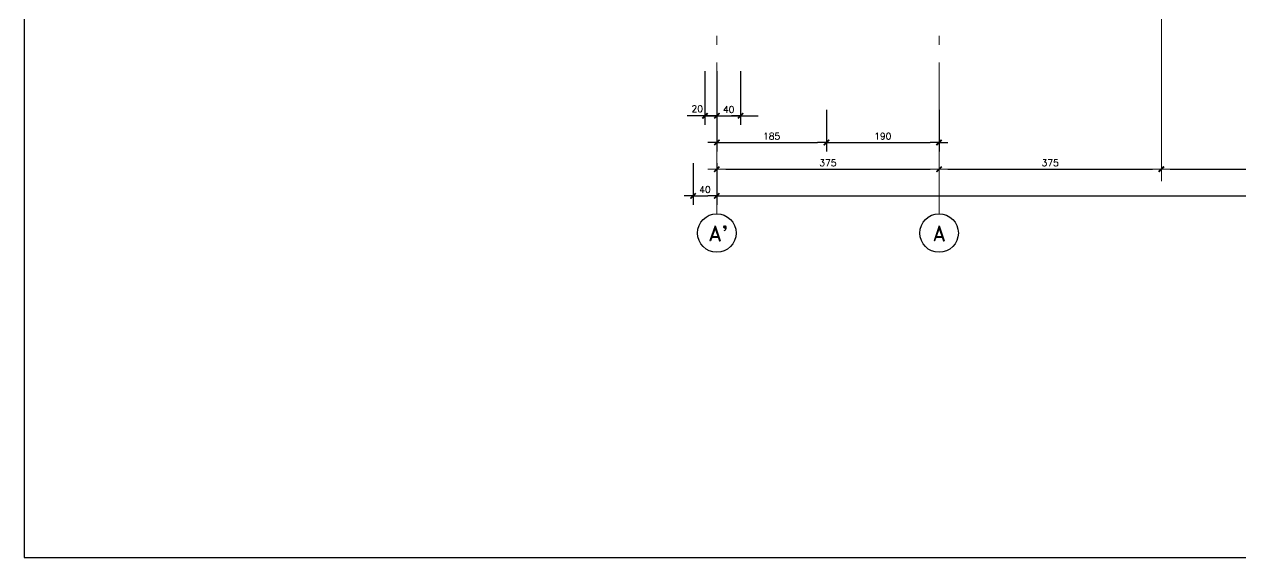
# Model space of a CAD drawing. Extents: x -58 to 5689, y 67 to 4123.
# Drawn here: x -58 to 1994, y 68 to 967 of the extents above; entities that cross this region are included whole.
import ezdxf

# ---------------------------------------------------------------- set-up
doc = ezdxf.new("R2010")
doc.units = 0
doc.header["$LTSCALE"] = 30
doc.header["$MEASUREMENT"] = 0
doc.linetypes.add('EJES', pattern=[12.5, 10, -1, 0.5, -1])
doc.layers.get('0').update_dxf_attribs({"linetype": 'CONTINUOUS'})
doc.layers.add('RLA-FORMATO', color=7, linetype='CONTINUOUS')
doc.layers.add('RLE-COTAS1', color=2, linetype='CONTINUOUS')
for name, color, linetype, lineweight in [('RLE-COTAS', 2, 'CONTINUOUS', 9), ('RLE-EJE', 3, 'CONTINUOUS', 25), ('RLE-EJES', 1, 'EJES', 15)]:
    doc.layers.add(name, color=color, linetype=linetype, lineweight=lineweight)
doc.styles.add('ROMAND', font='romand', dxfattribs={"height": 31.5})
doc.styles.add('ROMANS', font='romans.shx', dxfattribs={"height": 11.25})
doc.dimstyles.new('ING-50', dxfattribs={"dimscale": 50, "dimtxt": 0.27, "dimasz": 0.3, "dimexe": 0, "dimexo": 0, "dimgap": 0.1, "dimtad": 1, "dimdec": 1, "dimzin": 12, "dimdsep": 46, "dimtxsty": 'ROMANS', "dimblk": 'TICK1', "dimblk1": 'TICK1', "dimblk2": 'TICK1', "dimcen": 0.09, "dimclrd": 2, "dimclre": 1, "dimclrt": 3, "dimadec": 0, "dimazin": 0, "dimtfac": 1, "dimtdec": 0, "dimtix": 1, "dimtmove": 2, "dimatfit": 3, "dimldrblk": 'TICK1', "dimfxl": 0, "dimfxlon": 1, "dimtolj": 1, "dimtzin": 0, "dimarcsym": 0})

# ---------------------------------------------------------------- blocks, each defined once
blk = doc.blocks.new('TICK1')
at = {"color": 2}
for points in [[(0, 0), (-1, 0)], [(0, 0), (1, 0)]]:
    blk.add_lwpolyline(points, dxfattribs=at)
at = {"color": 2, "const_width": 0.2}
blk.add_lwpolyline([(-0.3, -0.3), (0.3, 0.3)], dxfattribs=at)
blk = doc.blocks.new('*D59')
at = {"layer": 'RLE-COTAS', "color": 2, "lineweight": -2, "transparency": 16777216}
blk.add_line((1125.2, 678.1), (4242.7, 678.1), dxfattribs=at)
at = {"layer": 'RLE-COTAS', "color": 2, "lineweight": -2, "transparency": 16777216, "xscale": 15, "yscale": 15, "zscale": 15, "rotation": 180}
blk.add_blockref('TICK1', (1110.2, 678.1), dxfattribs=at)
at = {"layer": 'RLE-COTAS', "color": 2, "lineweight": -2, "transparency": 16777216, "xscale": 15, "yscale": 15, "zscale": 15}
blk.add_blockref('TICK1', (4257.7, 678.1), dxfattribs=at)
at = {"layer": 'RLE-COTAS', "color": 3, "transparency": 16777216, "insert": (2683.9, 688.7), "char_height": 11.25, "width": 61.027, "attachment_point": 5, "style": 'ROMANS'}
blk.add_mtext('\\A1;3147.5', dxfattribs=at)
blk = doc.blocks.new('*D60')
at = {"layer": 'RLE-COTAS', "color": 2, "lineweight": -2, "transparency": 16777216}
blk.add_line((1125.2, 723.1), (1470.2, 723.1), dxfattribs=at)
at = {"layer": 'RLE-COTAS', "color": 2, "lineweight": -2, "transparency": 16777216, "xscale": 15, "yscale": 15, "zscale": 15, "rotation": 180}
blk.add_blockref('TICK1', (1110.2, 723.1), dxfattribs=at)
at = {"layer": 'RLE-COTAS', "color": 2, "lineweight": -2, "transparency": 16777216, "xscale": 15, "yscale": 15, "zscale": 15}
blk.add_blockref('TICK1', (1485.2, 723.1), dxfattribs=at)
at = {"layer": 'RLE-COTAS', "color": 3, "transparency": 16777216, "insert": (1297.7, 733.7), "char_height": 11.25, "width": 33.226, "attachment_point": 5, "style": 'ROMANS'}
blk.add_mtext('\\A1;375', dxfattribs=at)
blk = doc.blocks.new('*D61')
at = {"layer": 'RLE-COTAS', "color": 2, "lineweight": -2, "transparency": 16777216}
blk.add_line((1500.2, 723.1), (1845.2, 723.1), dxfattribs=at)
at = {"layer": 'RLE-COTAS', "color": 2, "lineweight": -2, "transparency": 16777216, "xscale": 15, "yscale": 15, "zscale": 15, "rotation": 180}
blk.add_blockref('TICK1', (1485.2, 723.1), dxfattribs=at)
at = {"layer": 'RLE-COTAS', "color": 2, "lineweight": -2, "transparency": 16777216, "xscale": 15, "yscale": 15, "zscale": 15}
blk.add_blockref('TICK1', (1860.2, 723.1), dxfattribs=at)
at = {"layer": 'RLE-COTAS', "color": 3, "transparency": 16777216, "insert": (1672.7, 733.7), "char_height": 11.25, "width": 33.226, "attachment_point": 5, "style": 'ROMANS'}
blk.add_mtext('\\A1;375', dxfattribs=at)
blk = doc.blocks.new('*D62')
at = {"layer": 'RLE-COTAS', "color": 2, "lineweight": -2, "transparency": 16777216}
blk.add_line((1875.2, 723.1), (2220.2, 723.1), dxfattribs=at)
at = {"layer": 'RLE-COTAS', "color": 2, "lineweight": -2, "transparency": 16777216, "xscale": 15, "yscale": 15, "zscale": 15, "rotation": 180}
blk.add_blockref('TICK1', (1860.2, 723.1), dxfattribs=at)
at = {"layer": 'RLE-COTAS', "color": 2, "lineweight": -2, "transparency": 16777216, "xscale": 15, "yscale": 15, "zscale": 15}
blk.add_blockref('TICK1', (2235.2, 723.1), dxfattribs=at)
at = {"layer": 'RLE-COTAS', "color": 3, "transparency": 16777216, "insert": (2047.7, 733.7), "char_height": 11.25, "width": 33.226, "attachment_point": 5, "style": 'ROMANS'}
blk.add_mtext('\\A1;375', dxfattribs=at)
blk = doc.blocks.new('*D23')
at = {"layer": 'RLE-COTAS1', "color": 1, "lineweight": -2, "transparency": 16777216}
for p, q in [((1070.2, 733.1), (1070.2, 663.1)), ((1110.2, 733.1), (1110.2, 663.1))]:
    blk.add_line(p, q, dxfattribs=at)
at = {"layer": 'RLE-COTAS1', "color": 2, "lineweight": -2, "transparency": 16777216}
blk.add_line((1085.2, 678.1), (1095.2, 678.1), dxfattribs=at)
at = {"layer": 'RLE-COTAS1', "color": 2, "lineweight": -2, "transparency": 16777216, "xscale": 15, "yscale": 15, "zscale": 15, "rotation": 180}
blk.add_blockref('TICK1', (1070.2, 678.1), dxfattribs=at)
at = {"layer": 'RLE-COTAS1', "color": 2, "lineweight": -2, "transparency": 16777216, "xscale": 15, "yscale": 15, "zscale": 15}
blk.add_blockref('TICK1', (1110.2, 678.1), dxfattribs=at)
at = {"layer": 'RLE-COTAS1', "color": 3, "transparency": 16777216, "insert": (1090.2, 688.7), "char_height": 11.25, "width": 22.151, "attachment_point": 5, "style": 'ROMANS'}
blk.add_mtext('\\A1;40', dxfattribs=at)
blk = doc.blocks.new('*D15')
at = {"layer": 'RLE-COTAS1', "color": 1, "lineweight": -2, "transparency": 16777216}
for p, q in [((1110.2, 823.1), (1110.2, 753.1)), ((1295.2, 823.1), (1295.2, 753.1))]:
    blk.add_line(p, q, dxfattribs=at)
at = {"layer": 'RLE-COTAS1', "color": 2, "lineweight": -2, "transparency": 16777216}
blk.add_line((1125.2, 768.1), (1280.2, 768.1), dxfattribs=at)
at = {"layer": 'RLE-COTAS1', "color": 2, "lineweight": -2, "transparency": 16777216, "xscale": 15, "yscale": 15, "zscale": 15, "rotation": 180}
blk.add_blockref('TICK1', (1110.2, 768.1), dxfattribs=at)
at = {"layer": 'RLE-COTAS1', "color": 2, "lineweight": -2, "transparency": 16777216, "xscale": 15, "yscale": 15, "zscale": 15}
blk.add_blockref('TICK1', (1295.2, 768.1), dxfattribs=at)
at = {"layer": 'RLE-COTAS1', "color": 3, "transparency": 16777216, "insert": (1202.7, 778.7), "char_height": 11.25, "width": 33.226, "attachment_point": 5, "style": 'ROMANS'}
blk.add_mtext('\\A1;185', dxfattribs=at)
blk = doc.blocks.new('*D16')
at = {"layer": 'RLE-COTAS1', "color": 1, "lineweight": -2, "transparency": 16777216}
for p, q in [((1295.2, 823.1), (1295.2, 753.1)), ((1485.2, 823.1), (1485.2, 753.1))]:
    blk.add_line(p, q, dxfattribs=at)
at = {"layer": 'RLE-COTAS1', "color": 2, "lineweight": -2, "transparency": 16777216}
blk.add_line((1310.2, 768.1), (1470.2, 768.1), dxfattribs=at)
at = {"layer": 'RLE-COTAS1', "color": 2, "lineweight": -2, "transparency": 16777216, "xscale": 15, "yscale": 15, "zscale": 15, "rotation": 180}
blk.add_blockref('TICK1', (1295.2, 768.1), dxfattribs=at)
at = {"layer": 'RLE-COTAS1', "color": 2, "lineweight": -2, "transparency": 16777216, "xscale": 15, "yscale": 15, "zscale": 15}
blk.add_blockref('TICK1', (1485.2, 768.1), dxfattribs=at)
at = {"layer": 'RLE-COTAS1', "color": 3, "transparency": 16777216, "insert": (1390.2, 778.7), "char_height": 11.25, "width": 33.226, "attachment_point": 5, "style": 'ROMANS'}
blk.add_mtext('\\A1;190', dxfattribs=at)
blk = doc.blocks.new('*D17')
at = {"layer": 'RLE-COTAS1', "color": 1, "lineweight": -2, "transparency": 16777216}
for p, q in [((1090.2, 888.1), (1090.2, 798.1)), ((1110.2, 888.1), (1110.2, 798.1))]:
    blk.add_line(p, q, dxfattribs=at)
at = {"layer": 'RLE-COTAS1', "color": 2, "lineweight": -2, "transparency": 16777216}
for p, q in [((1075.2, 813.1), (1060.2, 813.1)), ((1090.2, 813.1), (1110.2, 813.1)), ((1125.2, 813.1), (1140.2, 813.1))]:
    blk.add_line(p, q, dxfattribs=at)
at = {"layer": 'RLE-COTAS1', "color": 2, "lineweight": -2, "transparency": 16777216, "xscale": 15, "yscale": 15, "zscale": 15}
blk.add_blockref('TICK1', (1090.2, 813.1), dxfattribs=at)
at = {"layer": 'RLE-COTAS1', "color": 2, "lineweight": -2, "transparency": 16777216, "xscale": 15, "yscale": 15, "zscale": 15, "rotation": 180}
blk.add_blockref('TICK1', (1110.2, 813.1), dxfattribs=at)
at = {"layer": 'RLE-COTAS1', "color": 3, "transparency": 16777216, "insert": (1067.5, 830.6), "char_height": 11.25, "width": 22.151, "attachment_point": 1, "line_spacing_factor": 0.941778, "style": 'ROMANS'}
blk.add_mtext('\\A1;20', dxfattribs=at)
blk = doc.blocks.new('*D18')
at = {"layer": 'RLE-COTAS1', "color": 1, "lineweight": -2, "transparency": 16777216}
for p, q in [((1110.2, 888.1), (1110.2, 798.1)), ((1150.2, 888.1), (1150.2, 798.1))]:
    blk.add_line(p, q, dxfattribs=at)
at = {"layer": 'RLE-COTAS1', "color": 2, "lineweight": -2, "transparency": 16777216}
for p, q in [((1095.2, 813.1), (1080.2, 813.1)), ((1110.2, 813.1), (1150.2, 813.1)), ((1165.2, 813.1), (1180.2, 813.1))]:
    blk.add_line(p, q, dxfattribs=at)
at = {"layer": 'RLE-COTAS1', "color": 2, "lineweight": -2, "transparency": 16777216, "xscale": 15, "yscale": 15, "zscale": 15}
blk.add_blockref('TICK1', (1110.2, 813.1), dxfattribs=at)
at = {"layer": 'RLE-COTAS1', "color": 2, "lineweight": -2, "transparency": 16777216, "xscale": 15, "yscale": 15, "zscale": 15, "rotation": 180}
blk.add_blockref('TICK1', (1150.2, 813.1), dxfattribs=at)
at = {"layer": 'RLE-COTAS1', "color": 3, "transparency": 16777216, "insert": (1130.2, 823.7), "char_height": 11.25, "width": 22.151, "attachment_point": 5, "style": 'ROMANS'}
blk.add_mtext('\\A1;40', dxfattribs=at)

msp = doc.modelspace()

# ---------------------------------------------------------------- linework, layer by layer
at = {"layer": 'RLA-FORMATO', "color": 6, "linetype": 'Continuous'}
msp.add_lwpolyline([(-58.1, 4123.098), (-58.1, 68.098), (5686.9, 68.098), (5686.9, 4123.098)], close=True, dxfattribs=at)
at = {"layer": 'RLE-EJE'}
for centre in [(1110.199, 615.433), (1485.199, 615.433)]:
    msp.add_circle(centre, 32.5, dxfattribs=at)
at = {"layer": 'RLE-EJES', "linetype": 'EJES', "lineweight": 9}
for p, q in [((1110.199, 3152.933), (1110.199, 647.933)), ((1485.199, 3152.933), (1485.199, 647.933))]:
    msp.add_line(p, q, dxfattribs=at)
at = {"layer": 'RLE-EJES', "linetype": 'EJES'}
msp.add_line((1860.199, 702.933), (1860.199, 3102.933), dxfattribs=at)

# ---------------------------------------------------------------- texts
at = {"layer": 'RLE-EJE', "color": 5, "lineweight": 9, "char_height": 25, "width": 1, "attachment_point": 1, "style": 'ROMAND'}
for s, insert in [("A'", (1096.48, 627.319)), ('A', (1474.456, 627.319))]:
    msp.add_mtext(s, dxfattribs=dict(at, insert=insert))

# ---------------------------------------------------------------- dimensions: what is measured, and where the dimension line sits
at = {"layer": 'RLE-COTAS'}
for base, p1, p2, picture, middle in [((1485.199, 723.054), (1110.199, 728.054), (1485.199, 728.054), '*D60', (1297.699, 733.679)), ((1860.199, 723.054), (1485.199, 728.054), (1860.199, 728.054), '*D61', (1672.699, 733.679)), ((2235.199, 723.054), (1860.199, 728.054), (2235.199, 728.054), '*D62', (2047.699, 733.679)), ((4257.699, 678.054), (1110.199, 683.054), (4257.699, 683.054), '*D59', (2683.949, 688.679))]:
    dim = msp.add_linear_dim(base=base, p1=p1, p2=p2, dimstyle='ING-50', override={"dimexe": 0, "dimexo": 0, "dimdec": 1, "dimfxl": 0, "dimfxlon": 1}, dxfattribs=at)
    dim.commit()
    dim.dimension.update_dxf_attribs({"geometry": picture, "text_midpoint": middle})
at = {"layer": 'RLE-COTAS1'}
dim = msp.add_linear_dim(base=(1110.199, 813.054), p1=(1090.199, 888.054), p2=(1110.199, 888.054), dimstyle='ING-50', override={"dimexe": 0.3, "dimexo": 0, "dimdec": 2, "dimfxl": 1.5, "dimfxlon": 1}, dxfattribs=at)
dim.commit()
dim.dimension.update_dxf_attribs({"geometry": '*D17', "text_midpoint": (1078.58, 823.133), "dimtype": 160})
for base, p1, p2, override, picture, middle in [((1150.199, 813.054), (1110.199, 888.054), (1150.199, 888.054), {"dimexe": 0.3, "dimexo": 0, "dimdec": 2, "dimfxl": 1.5, "dimfxlon": 1}, '*D18', (1130.199, 823.679)), ((1295.199, 768.054), (1110.199, 838.054), (1295.199, 838.054), {"dimexe": 0.3, "dimexo": 0, "dimdec": 1, "dimfxl": 1.1, "dimfxlon": 1}, '*D15', (1202.699, 778.679)), ((1485.199, 768.054), (1295.199, 838.054), (1485.199, 838.054), {"dimexe": 0.3, "dimexo": 0, "dimdec": 1, "dimfxl": 1.1, "dimfxlon": 1}, '*D16', (1390.199, 778.679)), ((1110.199, 678.054), (1070.199, 748.054), (1110.199, 748.054), {"dimexe": 0.3, "dimexo": 0, "dimdec": 1, "dimfxl": 1.1, "dimfxlon": 1}, '*D23', (1090.199, 688.679))]:
    dim = msp.add_linear_dim(base=base, p1=p1, p2=p2, dimstyle='ING-50', override=override, dxfattribs=at)
    dim.commit()
    dim.dimension.update_dxf_attribs({"geometry": picture, "text_midpoint": middle})

doc.saveas('drawing.dxf')
